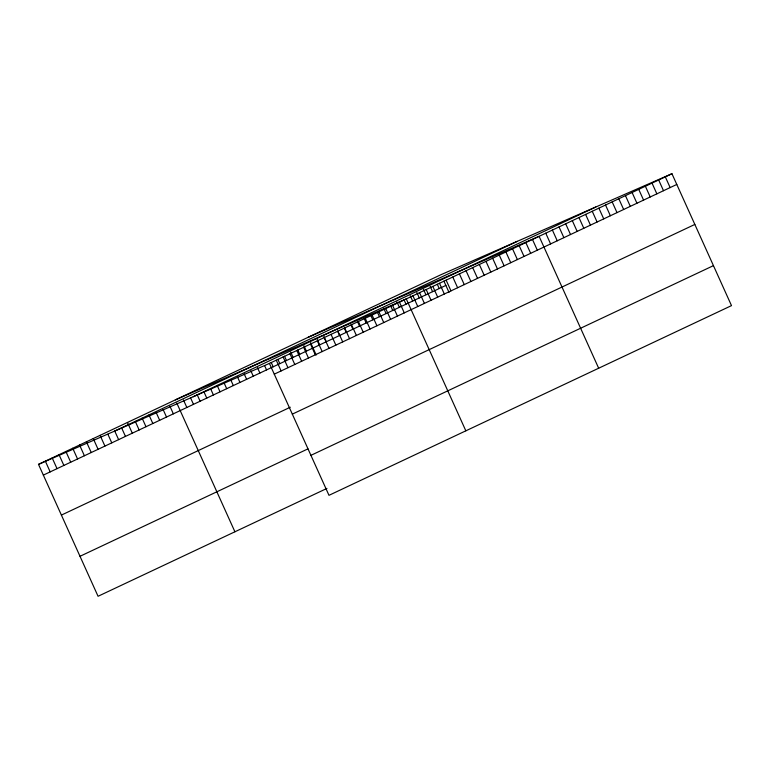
<?xml version="1.0" encoding="UTF-8"?>
<svg xmlns="http://www.w3.org/2000/svg" width="770" height="770" viewBox="0 0 770 770"><rect width="100%" height="100%" fill="white"/><g stroke="black" fill="none" stroke-linecap="round" stroke-linejoin="round"><path stroke-width="1.16" d="M326.952 488.411L98.059 596.278L38.5 464.377L441.017 274.678L671.941 173.722L731.5 305.623L328.983 495.322L269.423 363.421L671.941 173.722M114.701 431.056L517.219 241.356M193.222 396.733L595.739 207.034M43.341 475.109L445.869 285.41M274.274 374.153L676.791 184.453M61.398 515.091L290.29 407.224M292.321 414.135L694.838 224.436M80.003 556.296L307.942 448.872M310.926 455.339L713.443 265.64M308.183 337.279L539.106 236.323L598.665 368.224M175.358 399.88L406.281 298.924L465.84 430.825M38.5 464.377L269.423 363.421M665.299 176.85L670.15 187.582M658.658 179.978L663.509 190.71M652.017 183.106L656.858 193.838M645.375 186.244L650.217 196.976M638.734 189.372L643.576 200.104M632.093 192.5L636.934 203.232M625.452 195.628L630.293 206.36M618.81 198.756L623.652 209.488M612.169 201.894L617.011 212.626M605.528 205.022L610.369 215.754M598.887 208.15L603.728 218.882M592.246 211.278L597.087 222.01M585.604 214.406L590.446 225.138M578.963 217.544L583.804 228.276M572.322 220.672L577.163 231.404M565.681 223.801L570.522 234.532M559.039 226.929L563.881 237.66M552.398 230.057L557.239 240.789M545.757 233.185L550.598 243.926M532.465 239.451L537.316 250.183M525.823 242.579L530.674 253.311M519.182 245.707L524.033 256.439M512.541 248.835L517.392 259.577M505.9 251.973L510.751 262.705M499.258 255.101L504.109 265.833M492.617 258.229L497.468 268.961M485.976 261.357L490.827 272.089M479.335 264.485L484.186 275.217M472.693 267.623L477.544 278.355M466.052 270.751L470.903 281.483M459.411 273.879L464.262 284.611M452.77 277.007L457.621 287.739M446.128 280.136L450.979 290.868M443.924 281.117L449.025 292.408M439.487 283.273L444.329 294.005M437.283 284.245L439.227 288.538M432.846 286.401L437.687 297.133M430.161 286.305L432.576 291.666M426.205 289.53L431.046 300.262M423.519 289.433L425.935 294.794M419.563 292.658L424.405 303.39M416.878 292.561L419.294 297.932M412.922 295.786L417.764 306.518M410.237 295.69L412.653 301.06M404.077 299.896L406.011 304.189M399.438 302.148L404.279 312.88M396.954 301.956L399.37 307.317M392.594 305.372L397.436 316.104M390.794 306.152L392.729 310.445M385.751 308.597L390.602 319.329M383.672 308.212L386.088 313.583M378.907 311.821L383.758 322.553M377.512 312.418L379.446 316.711M372.064 315.046L376.915 325.777M370.87 315.546L372.805 319.839M365.221 318.27L370.072 329.002M364.229 318.674L366.164 322.967M358.377 321.494L363.228 332.226M357.588 321.802L359.523 326.095M351.534 324.719L356.385 335.45M350.947 324.94L352.881 329.233M344.69 327.943L349.542 338.675M344.306 328.068L346.24 332.361M337.847 331.167L342.698 341.899M337.664 331.196L339.599 335.489M331.023 334.324L335.855 345.124M323.891 336.384L326.316 341.745M324.17 337.616L329.011 348.348M317.25 339.512L319.675 344.883M317.327 340.841L322.168 351.572M310.608 342.64L316.191 355.008M310.483 344.065L315.325 354.797M303.967 345.769L306.393 351.139M303.64 347.289L308.481 358.021M297.807 349.975L299.751 354.267M296.797 350.514L301.638 361.245M290.685 352.034L293.11 357.396M289.953 353.738L294.794 364.47M284.525 356.24L286.469 360.533M283.11 356.962L287.951 367.694M277.883 359.369L279.828 363.661M276.266 360.187L281.108 370.928M271.242 362.497L273.186 366.789M264.601 365.625L266.545 369.918M257.478 367.685L259.904 373.046M250.837 370.813L253.263 376.183M244.196 373.941L246.621 379.312M237.555 377.069L239.98 382.44M230.913 380.207L233.339 385.568M224.272 383.335L226.698 388.696M217.14 385.385L220.047 391.824M210.499 388.523L213.406 394.962M203.858 391.651L206.764 398.09M197.216 394.779L200.123 401.218M190.575 397.907L193.482 404.346M183.452 399.967L186.841 407.474M176.811 403.095L234.917 531.781M169.968 406.319L173.356 413.837M163.124 409.544L166.513 417.061M156.281 412.768L159.669 420.285M148.957 414.924L152.835 423.51M142.113 418.149L145.992 426.734M135.27 421.373L139.149 429.958M127.454 422.451L132.305 433.183M121.583 427.822L125.462 436.407M114.74 431.046L118.618 439.632M107.896 434.27L111.775 442.856M100.081 435.348L104.932 446.08M93.247 438.573L98.088 449.305M86.404 441.797L91.245 452.529M79.56 445.022L84.402 455.753M72.717 448.246L77.558 458.978M65.873 451.47L70.715 462.202M59.03 454.695L63.871 465.427M52.187 457.919L57.028 468.661M45.343 461.143L50.185 471.885"/></g></svg>
